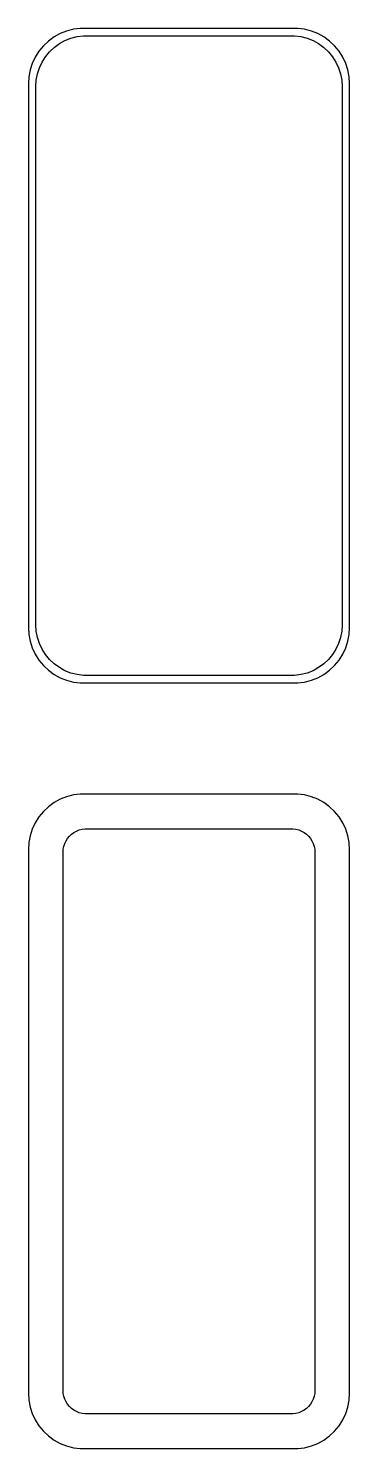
# Model space of a CAD drawing. Header units: metres. Extents: x -14 to 14, y 109 to 236.
import ezdxf

# ---------------------------------------------------------------- set-up
doc = ezdxf.new("R2010")
doc.units = ezdxf.units.M

msp = doc.modelspace()

# ---------------------------------------------------------------- linework, layer by layer
for p, q in [((-12.1791, 235.722), (-12.6871, 235.353)), ((-11.6289, 236.024), (-12.1791, 235.722)), ((-11.0451, 236.255), (-11.6289, 236.024)), ((-11.1994, 235.393), (-10.6648, 235.604)), ((-10.4369, 236.411), (-11.0451, 236.255)), ((-10.6648, 235.604), (-10.1079, 235.747)), ((-9.81395, 236.49), (-10.4369, 236.411)), ((-10.1079, 235.747), (-9.53748, 235.819)), ((9.81395, 236.49), (-9.81395, 236.49)), ((-9.53748, 235.819), (9.53748, 235.819)), ((9.53748, 235.819), (10.1079, 235.747)), ((10.4369, 236.411), (9.81395, 236.49)), ((10.1079, 235.747), (10.6648, 235.604)), ((11.0451, 236.255), (10.4369, 236.411)), ((10.6648, 235.604), (11.1994, 235.393)), ((11.6289, 236.024), (11.0451, 236.255)), ((12.1791, 235.722), (11.6289, 236.024)), ((12.6871, 235.353), (12.1791, 235.722)), ((-13.5451, 234.439), (-13.8815, 233.909)), ((-13.1448, 234.923), (-13.5451, 234.439)), ((-12.6871, 235.353), (-13.1448, 234.923)), ((-12.954, 233.941), (-12.5875, 234.384)), ((-12.5875, 234.384), (-12.1684, 234.778)), ((-12.1684, 234.778), (-11.7032, 235.116)), ((-11.7032, 235.116), (-11.1994, 235.393)), ((11.1994, 235.393), (11.7032, 235.116)), ((11.7032, 235.116), (12.1684, 234.778)), ((12.1684, 234.778), (12.5875, 234.384)), ((12.5875, 234.384), (12.954, 233.941)), ((13.1448, 234.923), (12.6871, 235.353)), ((13.5451, 234.439), (13.1448, 234.923)), ((13.8815, 233.909), (13.5451, 234.439)), ((-14.1489, 233.341), (-14.3429, 232.743)), ((-13.8815, 233.909), (-14.1489, 233.341)), ((-13.6846, 232.389), (-13.5069, 232.935)), ((-13.5069, 232.935), (-13.2621, 233.456)), ((-13.2621, 233.456), (-12.954, 233.941)), ((12.954, 233.941), (13.2621, 233.456)), ((13.2621, 233.456), (13.5069, 232.935)), ((13.5069, 232.935), (13.6846, 232.389)), ((14.1489, 233.341), (13.8815, 233.909)), ((14.3429, 232.743), (14.1489, 233.341)), ((-14.4606, 232.127), (-14.5, 231.5)), ((-14.3429, 232.743), (-14.4606, 232.127)), ((-13.8284, 231.25), (-13.7923, 231.824)), ((-13.7923, 231.824), (-13.6846, 232.389)), ((13.6846, 232.389), (13.7923, 231.824)), ((13.7923, 231.824), (13.8284, 231.25)), ((14.4606, 232.127), (14.3429, 232.743)), ((14.5, 231.5), (14.4606, 232.127)), ((-14.5, 231.5), (-14.5, 182.5)), ((-13.8284, 182.75), (-13.8284, 231.25)), ((13.8284, 231.25), (13.8284, 182.75)), ((14.5, 182.5), (14.5, 231.5)), ((-14.5, 182.5), (-14.4606, 181.873)), ((-14.4606, 181.873), (-14.3429, 181.257)), ((-13.7923, 182.176), (-13.8284, 182.75)), ((-13.6846, 181.611), (-13.7923, 182.176)), ((13.7923, 182.176), (13.6846, 181.611)), ((13.8284, 182.75), (13.7923, 182.176)), ((14.3429, 181.257), (14.4606, 181.873)), ((14.4606, 181.873), (14.5, 182.5)), ((-14.3429, 181.257), (-14.1489, 180.659)), ((-14.1489, 180.659), (-13.8815, 180.091)), ((-13.5069, 181.065), (-13.6846, 181.611)), ((-13.2621, 180.544), (-13.5069, 181.065)), ((-12.954, 180.059), (-13.2621, 180.544)), ((13.2621, 180.544), (12.954, 180.059)), ((13.5069, 181.065), (13.2621, 180.544)), ((13.6846, 181.611), (13.5069, 181.065)), ((13.8815, 180.091), (14.1489, 180.659)), ((14.1489, 180.659), (14.3429, 181.257)), ((-13.8815, 180.091), (-13.5451, 179.561)), ((-13.5451, 179.561), (-13.1448, 179.077)), ((-12.5875, 179.616), (-12.954, 180.059)), ((-12.1684, 179.222), (-12.5875, 179.616)), ((-11.7032, 178.884), (-12.1684, 179.222)), ((12.1684, 179.222), (11.7032, 178.884)), ((12.5875, 179.616), (12.1684, 179.222)), ((12.954, 180.059), (12.5875, 179.616)), ((13.1448, 179.077), (13.5451, 179.561)), ((13.5451, 179.561), (13.8815, 180.091)), ((-13.1448, 179.077), (-12.6871, 178.647)), ((-12.6871, 178.647), (-12.1791, 178.278)), ((-12.1791, 178.278), (-11.6289, 177.976)), ((-11.1994, 178.607), (-11.7032, 178.884)), ((-11.6289, 177.976), (-11.0451, 177.745)), ((-10.6648, 178.396), (-11.1994, 178.607)), ((-10.1079, 178.253), (-10.6648, 178.396)), ((-9.53748, 178.181), (-10.1079, 178.253)), ((9.53748, 178.181), (-9.53748, 178.181)), ((10.1079, 178.253), (9.53748, 178.181)), ((10.6648, 178.396), (10.1079, 178.253)), ((11.1994, 178.607), (10.6648, 178.396)), ((11.0451, 177.745), (11.6289, 177.976)), ((11.7032, 178.884), (11.1994, 178.607)), ((11.6289, 177.976), (12.1791, 178.278)), ((12.1791, 178.278), (12.6871, 178.647)), ((12.6871, 178.647), (13.1448, 179.077)), ((-11.0451, 177.745), (-10.4369, 177.589)), ((-10.4369, 177.589), (-9.81395, 177.51)), ((-9.81395, 177.51), (9.81395, 177.51)), ((9.81395, 177.51), (10.4369, 177.589)), ((10.4369, 177.589), (11.0451, 177.745)), ((-12.1791, 166.722), (-12.6871, 166.353)), ((-11.6289, 167.024), (-12.1791, 166.722)), ((-11.0451, 167.255), (-11.6289, 167.024)), ((-10.4369, 167.411), (-11.0451, 167.255)), ((-9.81395, 167.49), (-10.4369, 167.411)), ((9.81395, 167.49), (-9.81395, 167.49)), ((10.4369, 167.411), (9.81395, 167.49)), ((11.0451, 167.255), (10.4369, 167.411)), ((11.6289, 167.024), (11.0451, 167.255)), ((12.1791, 166.722), (11.6289, 167.024)), ((12.6871, 166.353), (12.1791, 166.722)), ((-13.5451, 165.439), (-13.8815, 164.909)), ((-13.1448, 165.923), (-13.5451, 165.439)), ((-12.6871, 166.353), (-13.1448, 165.923)), ((13.1448, 165.923), (12.6871, 166.353)), ((13.5451, 165.439), (13.1448, 165.923)), ((13.8815, 164.909), (13.5451, 165.439)), ((-14.1489, 164.341), (-14.3429, 163.743)), ((-13.8815, 164.909), (-14.1489, 164.341)), ((-10.7878, 163.694), (-10.5947, 163.875)), ((-10.5947, 163.875), (-10.3804, 164.031)), ((-10.3804, 164.031), (-10.1482, 164.159)), ((-10.1482, 164.159), (-9.9019, 164.256)), ((-9.9019, 164.256), (-9.64529, 164.322)), ((-9.64529, 164.322), (-9.38246, 164.355)), ((-9.38246, 164.355), (9.38246, 164.355)), ((9.38246, 164.355), (9.64529, 164.322)), ((9.64529, 164.322), (9.9019, 164.256)), ((9.9019, 164.256), (10.1482, 164.159)), ((10.1482, 164.159), (10.3804, 164.031)), ((10.3804, 164.031), (10.5947, 163.875)), ((10.5947, 163.875), (10.7878, 163.694)), ((14.1489, 164.341), (13.8815, 164.909)), ((14.3429, 163.743), (14.1489, 164.341)), ((-14.4606, 163.127), (-14.5, 162.5)), ((-14.3429, 163.743), (-14.4606, 163.127)), ((-11.343, 162.514), (-11.2934, 162.775)), ((-11.2934, 162.775), (-11.2115, 163.027)), ((-11.2115, 163.027), (-11.0987, 163.266)), ((-11.0987, 163.266), (-10.9567, 163.49)), ((-10.9567, 163.49), (-10.7878, 163.694)), ((10.7878, 163.694), (10.9567, 163.49)), ((10.9567, 163.49), (11.0987, 163.266)), ((11.0987, 163.266), (11.2115, 163.027)), ((11.2115, 163.027), (11.2934, 162.775)), ((11.2934, 162.775), (11.343, 162.514)), ((14.4606, 163.127), (14.3429, 163.743)), ((14.5, 162.5), (14.4606, 163.127)), ((-14.5, 162.5), (-14.5, 113.5)), ((-11.3596, 162.25), (-11.343, 162.514)), ((-11.3596, 113.75), (-11.3596, 162.25)), ((11.343, 162.514), (11.3596, 162.25)), ((11.3596, 162.25), (11.3596, 113.75)), ((14.5, 113.5), (14.5, 162.5)), ((-14.5, 113.5), (-14.4606, 112.873)), ((-14.4606, 112.873), (-14.3429, 112.257)), ((-11.343, 113.486), (-11.3596, 113.75)), ((-11.2934, 113.225), (-11.343, 113.486)), ((-11.2115, 112.973), (-11.2934, 113.225)), ((-11.0987, 112.734), (-11.2115, 112.973)), ((-10.9567, 112.51), (-11.0987, 112.734)), ((11.0987, 112.734), (10.9567, 112.51)), ((11.2115, 112.973), (11.0987, 112.734)), ((11.2934, 113.225), (11.2115, 112.973)), ((11.343, 113.486), (11.2934, 113.225)), ((11.3596, 113.75), (11.343, 113.486)), ((14.3429, 112.257), (14.4606, 112.873)), ((14.4606, 112.873), (14.5, 113.5)), ((-14.3429, 112.257), (-14.1489, 111.659)), ((-14.1489, 111.659), (-13.8815, 111.091)), ((-10.7878, 112.306), (-10.9567, 112.51)), ((-10.5947, 112.125), (-10.7878, 112.306)), ((-10.3804, 111.969), (-10.5947, 112.125)), ((-10.1482, 111.841), (-10.3804, 111.969)), ((-9.9019, 111.744), (-10.1482, 111.841)), ((-9.64529, 111.678), (-9.9019, 111.744)), ((-9.38246, 111.645), (-9.64529, 111.678)), ((9.38246, 111.645), (-9.38246, 111.645)), ((9.64529, 111.678), (9.38246, 111.645)), ((9.9019, 111.744), (9.64529, 111.678)), ((10.1482, 111.841), (9.9019, 111.744)), ((10.3804, 111.969), (10.1482, 111.841)), ((10.5947, 112.125), (10.3804, 111.969)), ((10.7878, 112.306), (10.5947, 112.125)), ((10.9567, 112.51), (10.7878, 112.306)), ((13.8815, 111.091), (14.1489, 111.659)), ((14.1489, 111.659), (14.3429, 112.257)), ((-13.8815, 111.091), (-13.5451, 110.561)), ((-13.5451, 110.561), (-13.1448, 110.077)), ((-13.1448, 110.077), (-12.6871, 109.647)), ((12.6871, 109.647), (13.1448, 110.077)), ((13.1448, 110.077), (13.5451, 110.561)), ((13.5451, 110.561), (13.8815, 111.091)), ((-12.6871, 109.647), (-12.1791, 109.278)), ((-12.1791, 109.278), (-11.6289, 108.976)), ((-11.6289, 108.976), (-11.0451, 108.745)), ((11.0451, 108.745), (11.6289, 108.976)), ((11.6289, 108.976), (12.1791, 109.278)), ((12.1791, 109.278), (12.6871, 109.647)), ((-11.0451, 108.745), (-10.4369, 108.589)), ((-10.4369, 108.589), (-9.81395, 108.51)), ((-9.81395, 108.51), (9.81395, 108.51)), ((9.81395, 108.51), (10.4369, 108.589)), ((10.4369, 108.589), (11.0451, 108.745))]:
    msp.add_line(p, q)

doc.saveas('drawing.dxf')
